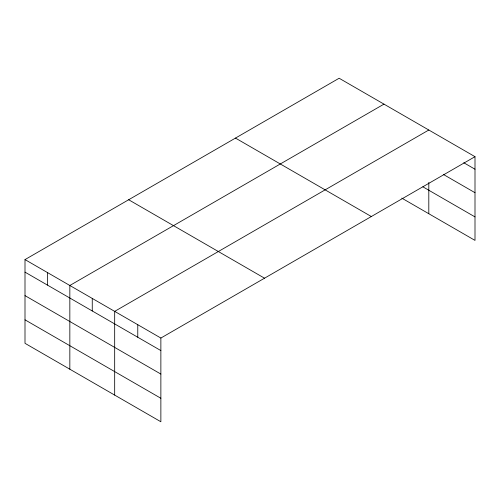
<?xml version="1.0" encoding="UTF-8"?>
<svg xmlns="http://www.w3.org/2000/svg" width="500" height="500" viewBox="0 0 500 500"><rect width="100%" height="100%" fill="white"/><g stroke="black" fill="none" stroke-linecap="round" stroke-linejoin="round"><path stroke-width="0.75" d="M25 259.6L160.869 338.044L160.869 421.756L25 343.319L25 259.6L339.131 78.244L475 156.681L475 240.394L401.769 198.119M383.969 104.125L69.837 285.487L69.837 369.2M428.806 130.013L114.675 311.375L114.675 395.087M160.869 338.044L475 156.681M463.781 162.744L475 169.219M443.325 174.419L475 192.706M422.869 186.812L475 216.906M235.469 138.088L371.337 216.531M128.663 199.756L264.531 278.194M25 272.137L160.869 350.581M25 295.625L160.869 374.069M25 319.825L160.869 398.269M428.806 182.431L428.806 213.725M137.769 324.712L137.769 337.244M92.256 298.431L92.256 310.969M47.419 272.544L47.419 285.081"/></g></svg>
